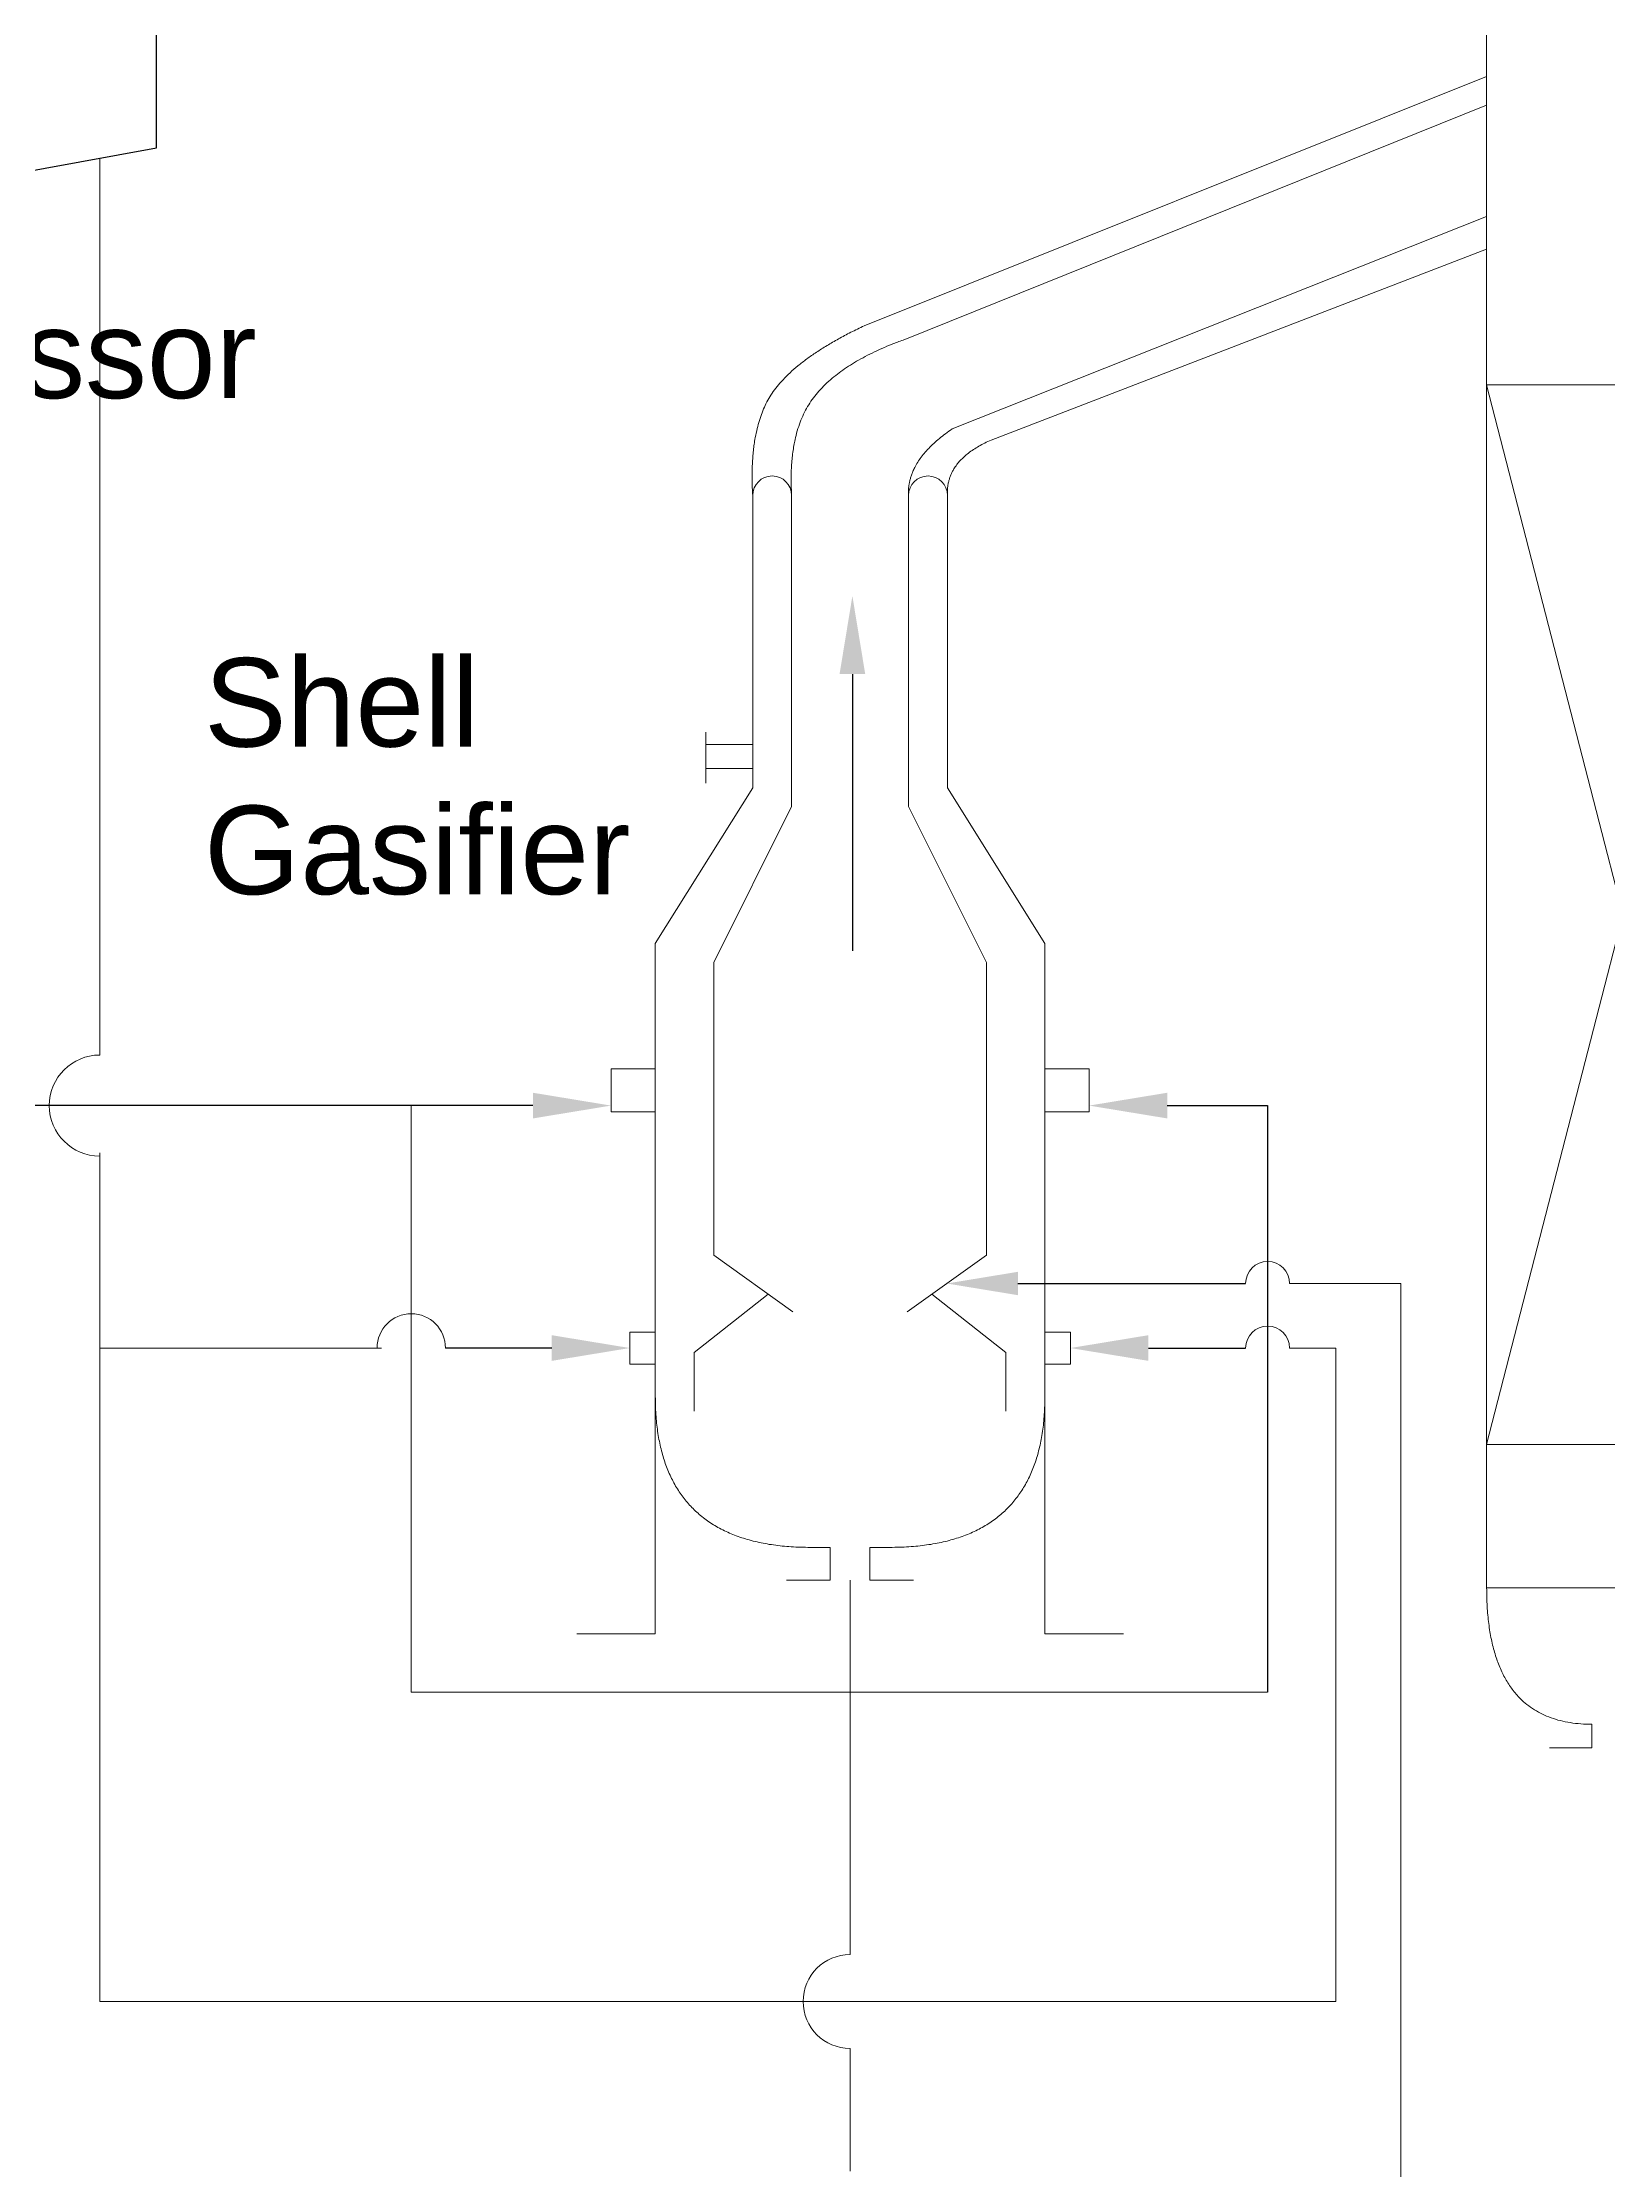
# Model space of a CAD drawing. Header units: millimetres. Extents: x 0 to 796, y 0 to 327.
# Drawn here: x 104.7 to 148.9, y 55.7 to 115.7 of the extents above; entities that cross this region are included whole.
import ezdxf
from ezdxf import colors
from ezdxf.entities.mleader import LeaderData, LeaderLine
from ezdxf.math import Vec2, Vec3

# ---------------------------------------------------------------- set-up
doc = ezdxf.new("R2010")
doc.units = ezdxf.units.MM
doc.header["$LTSCALE"] = 0.25
doc.header["$MEASUREMENT"] = 0
doc.styles.get("Standard").update_dxf_attribs({"font": 'arial.ttf', "height": 1.5})

# ---------------------------------------------------------------- blocks, each defined once
blk = doc.blocks.new('Compressor')
blk.add_lwpolyline([(1.458, 1.848), (1.458, 3.43), (-7.223, 5.012), (-7.223, 1.848), (-7.223, -1.316), (1.458, 0.266)], close=True)

msp = doc.modelspace()

# ---------------------------------------------------------------- linework, layer by layer
at = {"lineweight": 9}
for p, q in [((145.511, 114.762), (127.934, 107.727)), ((129.034, 107.326), (145.511, 113.953)), ((130.422, 104.817), (145.511, 110.81)), ((131.522, 104.503), (145.511, 109.891)), ((123.465, 94.818), (123.465, 96.25)), ((123.689, 81.487), (125.926, 79.889)), ((131.389, 81.487), (129.152, 79.889)), ((125.229, 80.387), (123.139, 78.737)), ((129.849, 80.387), (131.939, 78.737)), ((123.139, 78.737), (123.139, 77.087)), ((131.939, 78.737), (131.939, 77.087)), ((126.977, 72.315), (125.747, 72.315)), ((127.539, 72.315), (127.539, 61.741)), ((128.101, 72.315), (129.33, 72.315)), ((148.484, 67.58), (147.284, 67.58)), ((127.539, 59.092), (127.539, 55.626))]:
    msp.add_line(p, q, dxfattribs=at)
for points in [[(153.211, 116.687), (153.211, 72.098), (145.511, 72.098), (145.511, 116.687)], [(106.356, 87.138), (106.356, 112.463)], [(145.511, 106.06), (153.211, 106.06), (145.511, 76.139), (153.211, 76.139), (145.511, 106.06)], [(122.039, 77.502), (122.039, 90.287), (124.789, 94.687), (124.789, 102.937)], [(123.689, 81.487), (123.689, 89.751), (125.889, 94.151), (125.889, 102.937)], [(131.389, 81.487), (131.389, 89.751), (129.189, 94.151), (129.189, 102.937)], [(133.039, 77.502), (133.039, 90.287), (130.289, 94.687), (130.289, 102.937)], [(115.149, 85.711), (115.149, 69.152), (139.327, 69.152)], [(114.308, 78.866), (106.356, 78.866), (106.356, 84.373)], [(139.947, 80.688), (143.088, 80.688), (143.088, 47.471), (183.534, 47.471)], [(139.947, 78.866), (141.251, 78.866), (141.251, 60.416), (106.356, 60.416), (106.356, 78.866)], [(122.039, 78.414), (122.039, 70.796), (119.823, 70.796)], [(133.039, 78.414), (133.039, 70.796), (135.254, 70.796)], [(126.415, 72.315), (126.977, 72.315), (126.977, 73.237), (126.415, 73.237)], [(128.663, 72.315), (128.101, 72.315), (128.101, 73.237), (128.663, 73.237)], [(148.484, 68.243), (148.484, 67.58)]]:
    msp.add_lwpolyline(points, dxfattribs=at)
for points in [[(124.789, 95.228), (123.465, 95.228), (123.465, 95.909), (124.789, 95.909)], [(122.039, 86.753), (120.789, 86.753), (120.789, 85.536), (122.039, 85.536)], [(133.039, 86.753), (134.288, 86.753), (134.288, 85.536), (133.039, 85.536)], [(122.039, 78.414), (121.319, 78.414), (121.319, 79.318), (122.039, 79.318)], [(133.039, 78.414), (133.758, 78.414), (133.758, 79.318), (133.039, 79.318)]]:
    msp.add_lwpolyline(points, close=True, dxfattribs=at)
for centre, radius, start, end in [((125.339, 102.937), 0.55, 0, 180), ((129.739, 102.937), 0.55, 0, 180), ((106.356, 85.711), 1.427, 90, 270), ((139.327, 80.688), 0.62, 0, 180), ((115.149, 78.866), 0.967, 0, 180), ((139.327, 78.866), 0.62, 0, 180), ((127.539, 60.416), 1.325, 90, 270)]:
    msp.add_arc(centre, radius, start, end, dxfattribs=at)
for points in [[(124.789, 102.937), (124.692, 104.54), (125.713, 106.677), (127.934, 107.727)], [(125.889, 102.937), (125.792, 104.54), (127.036, 106.599), (129.034, 107.326)]]:
    msp.add_open_spline(points, degree=2, knots=[0, 0, 0, 1, 2.216421, 2.216421, 2.216421], dxfattribs=at)
for points in [[(129.189, 102.937), (129.13, 103.934), (130.422, 104.817)], [(130.289, 102.937), (130.23, 103.934), (131.522, 104.503)], [(122.039, 77.502), (122.039, 73.237), (126.415, 73.237)], [(133.039, 77.502), (133.039, 73.237), (128.663, 73.237)], [(145.511, 72.098), (145.511, 68.243), (148.484, 68.243)]]:
    msp.add_open_spline(points, degree=2, dxfattribs=at)

# ---------------------------------------------------------------- block references
at = {"lineweight": 9, "xscale": 1.1, "yscale": 1.1, "zscale": 1.1}
msp.add_blockref('Compressor', (106.356, 112.463), dxfattribs=at)

# ---------------------------------------------------------------- texts
at = {"lineweight": 9, "char_height": 2.5, "attachment_point": 1}
for s, width, gutter_width, insert in [('O2 Compressor', 8.48421, 7.5, (91.773, 112.353)), ('Shell Gasifier', 8.2684, 1, (109.3, 98.346))]:
    msp.add_mtext_dynamic_manual_height_columns(s, width=width, gutter_width=gutter_width, heights=[0], dxfattribs=dict(at, insert=insert))

# ---------------------------------------------------------------- leaders
at = {"lineweight": 9}
ml = msp.add_multileader_mtext('Standard', dxfattribs=at)
ml.set_content('')
ml.set_leader_properties()
ml.build(insert=Vec2(0, 0))
ml.multileader.update_dxf_attribs({"has_dogleg": 0, "dogleg_length": 0, "arrow_head_size": 2.205})
ctx = ml.context
ctx.base_point, ctx.char_height, ctx.arrow_head_size, ctx.landing_gap_size, ctx.plane_origin = Vec3(127.604, 90.083), 0.198, 2.205, 0.099, Vec3(127.604, 100.098)
notes = []
notes.append((ctx, [(0, (1, 1, 0), (127.604, 90.083), (-1, 0), 0, [(0, [(127.604, 100.098)], 0, [])])]))
ctx.mtext, ml.multileader.dxf.content_type = None, 0
ml = msp.add_multileader_mtext('Standard', dxfattribs=at)
ml.set_content('')
ml.set_leader_properties()
ml.build(insert=Vec2(0, 0))
ml.multileader.update_dxf_attribs({"has_dogleg": 0, "dogleg_length": 0, "arrow_head_size": 2.205})
ctx = ml.context
ctx.base_point, ctx.char_height, ctx.arrow_head_size, ctx.landing_gap_size, ctx.plane_origin = Vec3(97.937, 85.711), 0.198, 2.205, 0.099, Vec3(120.789, 85.711)
notes.append((ctx, [(0, (1, 1, 0), (97.937, 85.711), (-1, 0), 0, [(0, [(120.789, 85.711)], 0, [])])]))
ctx.mtext, ml.multileader.dxf.content_type = None, 0
ml = msp.add_multileader_mtext('Standard', dxfattribs=at)
ml.set_content('')
ml.set_leader_properties()
ml.build(insert=Vec2(0, 0))
ml.multileader.update_dxf_attribs({"has_dogleg": 0, "dogleg_length": 0, "arrow_head_size": 2.205})
ctx = ml.context
ctx.base_point, ctx.char_height, ctx.arrow_head_size, ctx.landing_gap_size, ctx.plane_origin = Vec3(139.327, 69.152), 0.198, 2.205, 0.099, Vec3(134.288, 85.711)
notes.append((ctx, [(0, (1, 1, 0), (139.327, 69.152), (1, 0), 0, [(0, [(134.288, 85.711), (139.327, 85.711)], 0, [])])]))
ctx.mtext, ml.multileader.dxf.content_type = None, 0
ml = msp.add_multileader_mtext('Standard', dxfattribs=at)
ml.set_content('')
ml.set_leader_properties()
ml.build(insert=Vec2(0, 0))
ml.multileader.update_dxf_attribs({"has_dogleg": 0, "dogleg_length": 0, "arrow_head_size": 2.005})
ctx = ml.context
ctx.base_point, ctx.char_height, ctx.arrow_head_size, ctx.landing_gap_size, ctx.plane_origin = Vec3(138.707, 81.434), 0.18, 2.005, 0.09, Vec3(130.27, 80.688)
notes.append((ctx, [(0, (1, 1, 0), (138.707, 80.688), (1, 0), 0, [(0, [(130.27, 80.688)], 0, [])])]))
ctx.mtext, ml.multileader.dxf.content_type = None, 0
ml = msp.add_multileader_mtext('Standard', dxfattribs=at)
ml.set_content('')
ml.set_leader_properties()
ml.build(insert=Vec2(0, 0))
ml.multileader.update_dxf_attribs({"has_dogleg": 0, "dogleg_length": 0, "arrow_head_size": 2.205})
ctx = ml.context
ctx.base_point, ctx.char_height, ctx.arrow_head_size, ctx.landing_gap_size, ctx.plane_origin = Vec3(116.116, 78.866), 0.198, 2.205, 0.099, Vec3(121.319, 78.866)
notes.append((ctx, [(0, (1, 1, 0), (116.116, 78.866), (-1, 0), 0, [(0, [(121.319, 78.866)], 0, [])])]))
ctx.mtext, ml.multileader.dxf.content_type = None, 0
ml = msp.add_multileader_mtext('Standard', dxfattribs=at)
ml.set_content('')
ml.set_leader_properties()
ml.build(insert=Vec2(0, 0))
ml.multileader.update_dxf_attribs({"has_dogleg": 0, "dogleg_length": 0, "arrow_head_size": 2.205})
ctx = ml.context
ctx.base_point, ctx.char_height, ctx.arrow_head_size, ctx.landing_gap_size, ctx.plane_origin = Vec3(138.707, 78.866), 0.198, 2.205, 0.099, Vec3(133.758, 78.866)
notes.append((ctx, [(0, (1, 1, 0), (138.707, 78.866), (1, 0), 0, [(0, [(133.758, 78.866)], 0, [])])]))
ctx.mtext, ml.multileader.dxf.content_type = None, 0
for ctx, leaders in notes:
    for number, flags, end, landing, length, lines in leaders:
        leader = LeaderData()
        leader.index, (leader.has_last_leader_line, leader.has_dogleg_vector, leader.attachment_direction) = number, flags
        leader.last_leader_point, leader.dogleg_vector, leader.dogleg_length = Vec3(end), Vec3(landing), length
        for number, points, colour, breaks in lines:
            line = LeaderLine()
            line.index, line.vertices, line.color, line.breaks = number, Vec3.list(points), colors.encode_raw_color(colour), breaks
            leader.lines.append(line)
        ctx.leaders.append(leader)

doc.saveas('drawing.dxf')
